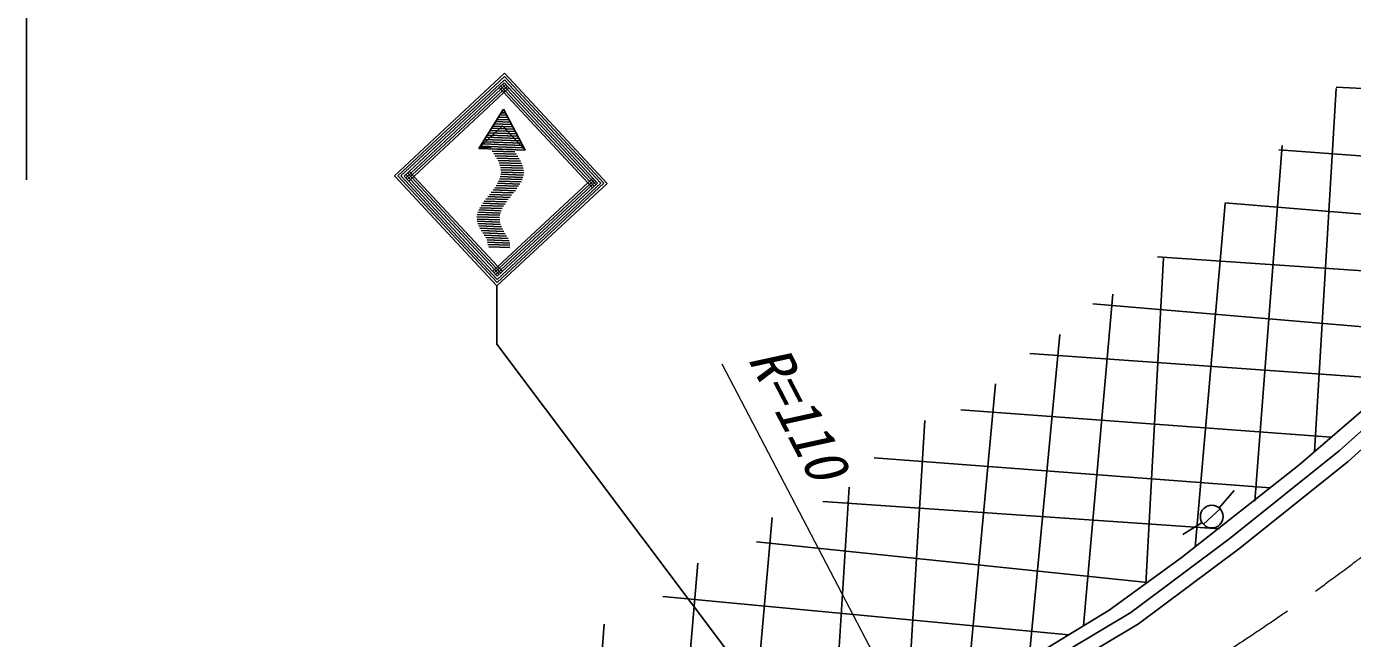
# Model space of a CAD drawing. Units: millimetres, scale not verified. Extents: x 40000 to 680000, y 20000 to 380000.
# Drawn here: x 474920 to 533092, y 292210 to 319063 of the extents above; entities that cross this region are included whole.
import ezdxf
from ezdxf.enums import TextEntityAlignment as Align

# ---------------------------------------------------------------- set-up
doc = ezdxf.new("R2010")
doc.units = ezdxf.units.MM
doc.header["$LTSCALE"] = 1000
doc.linetypes.add('CHAIN', pattern=[18.5, 12, -1.5, 3.5, -1.5])
for name, color, linetype, lineweight in [('M-BGD', 7, 'Continuous', 25), ('M-BMK', 2, 'CHAIN', 13), ('M-STR-HTXT', 7, 'Continuous', 13), ('M-STR-STR3', 7, 'Continuous', 25), ('M-STR-STRC', 7, 'Continuous', 25)]:
    doc.layers.add(name, color=color, linetype=linetype, lineweight=lineweight)
doc.styles.add('ＭＳ ゴシック', font='')
doc.styles.get('ＭＳ ゴシック').set_extended_font_data('MS Gothic')

msp = doc.modelspace()

# ---------------------------------------------------------------- linework, layer by layer
at = {"layer": 'M-BGD'}
for p, q in [((531426, 300406), (532382, 316339)), ((546762, 315678), (532382, 316395)), ((528811, 298241), (530001, 313848)), ((544186, 312587), (529860, 313649)), ((526195, 296223), (527510, 311301)), ((541835, 310149), (527497, 311324)), ((524023, 294597), (524797, 308920)), ((539685, 307918), (524545, 308961)), ((532512, 300439), (540933, 308046)), ((521289, 292768), (522582, 307315)), ((532901, 299981), (541356, 307620)), ((537402, 305550), (521703, 306894)), ((518906, 291350), (520257, 305543)), ((537402, 305550), (530742, 299817)), ((535096, 303566), (518934, 304717)), ((516165, 289729), (517433, 303384)), ((532160, 301038), (515908, 302244)), ((513513, 288409), (514333, 301778)), ((527727, 296611), (532512, 300439)), ((529476, 298816), (512106, 300140)), ((530742, 299817), (525574, 295750)), ((528094, 296136), (532901, 299981)), ((510260, 286806), (511011, 298844)), ((527251, 297938), (527901, 298698)), ((527256, 297016), (509854, 298221)), ((526551, 297221), (527288, 297897)), ((506536, 285058), (507634, 297515)), ((526501, 297298), (525651, 296768)), ((524093, 294673), (506939, 296449)), ((523373, 293357), (527727, 296611)), ((523708, 292858), (528094, 296136)), ((503341, 283545), (504367, 295522)), ((525574, 295750), (522416, 293453)), ((520642, 292376), (502842, 294050)), ((522416, 293453), (517297, 290343)), ((518971, 290726), (523373, 293357)), ((499466, 281712), (500258, 292832)), ((519269, 290205), (523708, 292858))]:
    msp.add_line(p, q, dxfattribs=at)
msp.add_circle((526919, 297559), 500, dxfattribs=at)
msp.add_open_spline([(554362, 307091), (554190, 306309), (554018, 305528), (553944, 304738), (553857, 303800), (553909, 302850), (553912, 301900), (553915, 300571), (553823, 299241), (553977, 297930), (554031, 297469), (554116, 297011), (554191, 296552), (554299, 295887), (554387, 295221), (554469, 294551), (554562, 293793), (554648, 293029), (554601, 292270), (554541, 291324), (554275, 290384), (553879, 289514), (553498, 288679), (552997, 287909), (552419, 287201), (551280, 285807), (549844, 284656), (548301, 283724), (547284, 283109), (546221, 282589), (545184, 282018), (543921, 281322), (542698, 280550), (541444, 279836), (539884, 278947), (538278, 278145), (536720, 277244), (535368, 276462), (534052, 275605), (532865, 274603), (531599, 273534), (530479, 272300), (529190, 271240), (527899, 270178), (526439, 269291), (524876, 268730), (523406, 268203), (521846, 267964), (520250, 267943), (518966, 267925), (517659, 268049), (516526, 268566), (515714, 268936), (514991, 269509), (514246, 270026), (513794, 270340), (513334, 270633), (512884, 270945), (512239, 271392), (511617, 271878), (510916, 272241), (510011, 272709), (508977, 272972), (507963, 272962), (507157, 272955), (506365, 272774), (505568, 272651), (504992, 272561), (504413, 272502), (503834, 272443)], degree=3, knots=[0, 0, 0, 0, 1, 1, 1, 2, 2, 2, 3, 3, 3, 4, 4, 4, 5, 5, 5, 6, 6, 6, 7, 7, 7, 8, 8, 8, 9, 9, 9, 10, 10, 10, 11, 11, 11, 12, 12, 12, 13, 13, 13, 14, 14, 14, 15, 15, 15, 16, 16, 16, 17, 17, 17, 18, 18, 18, 19, 19, 19, 20, 20, 20, 21, 21, 21, 22, 22, 22, 23, 23, 23, 23], dxfattribs=at)
at = {"layer": 'M-BMK'}
msp.add_open_spline([(515615, 284777), (518861, 286521), (522108, 288266), (525254, 290182), (527987, 291846), (530645, 293641), (533203, 295568), (535301, 297149), (537332, 298819), (539269, 300589), (541499, 302625), (543604, 304792), (545702, 306969), (547639, 308979), (549570, 310998), (551350, 313140), (553352, 315550), (555163, 318117), (556974, 320683)], degree=3, knots=[0, 0, 0, 0, 1, 1, 1, 2, 2, 2, 3, 3, 3, 4, 4, 4, 5, 5, 5, 6, 6, 6, 6], dxfattribs=at)
at = {"layer": 'M-STR-HTXT'}
msp.add_line((515615, 284777), (505434, 304245), dxfattribs=at)
at = {"layer": 'M-STR-STR3'}
msp.add_line((474920, 333951), (474920, 312329), dxfattribs=at)
at = {"layer": 'M-STR-STRC'}
for p, q in [((495897, 317011), (491065, 312516)), ((495892, 316870), (491206, 312511)), ((495887, 316729), (491347, 312505)), ((495882, 316587), (491489, 312500)), ((495950, 316514), (491557, 312427)), ((495808, 316519), (499895, 312126)), ((495882, 316587), (499968, 312194)), ((495887, 316729), (500110, 312189)), ((495892, 316870), (500251, 312184)), ((495897, 317011), (500392, 312179)), ((496018, 316441), (491625, 312354)), ((496086, 316368), (491693, 312281)), ((495662, 316383), (499749, 311990)), ((495735, 316451), (499822, 312058)), ((494760, 313715), (495840, 315439)), ((495802, 315379), (495873, 315376)), ((496793, 313642), (495840, 315439)), ((495435, 314792), (496198, 314764)), ((495496, 314889), (496144, 314866)), ((495557, 314987), (496090, 314968)), ((495618, 315085), (496036, 315070)), ((495680, 315183), (495982, 315172)), ((495741, 315281), (495927, 315274)), ((494798, 313776), (495801, 314709)), ((495067, 314204), (496522, 314152)), ((495128, 314302), (496468, 314254)), ((495189, 314400), (496414, 314356)), ((495251, 314498), (496360, 314458)), ((495312, 314596), (496306, 314560)), ((495373, 314694), (496252, 314662)), ((496793, 313642), (495801, 314709)), ((494760, 313715), (496793, 313642)), ((495298, 313758), (494798, 313776)), ((494837, 313813), (496739, 313744)), ((494941, 313909), (496685, 313846)), ((495005, 314107), (496577, 314050)), ((495044, 314005), (496631, 313948)), ((495277, 313697), (496276, 313660)), ((495349, 313594), (496342, 313558)), ((496293, 313660), (496293, 313657)), ((495420, 313491), (496408, 313456)), ((495480, 313389), (496475, 313353)), ((495548, 313287), (496532, 313251)), ((495606, 313184), (496595, 313149)), ((495649, 313083), (496639, 313047)), ((495685, 312981), (496683, 312945)), ((491065, 312516), (495560, 307683)), ((491206, 312511), (495565, 307825)), ((491347, 312505), (495570, 307966)), ((491489, 312500), (495575, 308107)), ((491562, 312568), (495649, 308176)), ((491635, 312637), (495722, 308244)), ((491708, 312705), (495795, 308312)), ((499764, 312414), (495371, 308327)), ((495707, 312480), (496700, 312444)), ((495714, 312880), (496711, 312844)), ((495725, 312580), (496719, 312544)), ((495732, 312780), (496724, 312744)), ((495742, 312679), (496741, 312643)), ((495388, 311891), (496366, 311856)), ((499832, 312341), (495439, 308254)), ((495460, 311989), (496429, 311954)), ((499900, 312267), (495507, 308181)), ((495522, 312087), (496502, 312051)), ((500392, 312179), (495560, 307683)), ((500251, 312184), (495565, 307825)), ((500110, 312189), (495570, 307966)), ((499968, 312194), (495575, 308107)), ((495586, 312184), (496567, 312149)), ((495628, 312283), (496617, 312247)), ((495677, 312381), (496660, 312346)), ((494934, 311307), (495914, 311272)), ((495001, 311405), (495979, 311370)), ((495076, 311502), (496052, 311467)), ((495156, 311600), (496136, 311564)), ((495230, 311697), (496204, 311662)), ((495309, 311794), (496287, 311759)), ((494674, 310716), (495669, 310680)), ((494696, 310816), (495687, 310780)), ((494718, 310915), (495711, 310879)), ((494758, 311014), (495744, 310978)), ((494814, 311112), (495793, 311076)), ((494863, 311210), (495846, 311174)), ((494687, 310616), (495678, 310580)), ((494698, 310515), (495689, 310480)), ((494724, 310414), (495717, 310379)), ((494766, 310313), (495761, 310277)), ((494810, 310211), (495802, 310175)), ((494873, 310109), (495860, 310073)), ((494935, 310007), (495919, 309971)), ((495000, 309904), (495984, 309869)), ((495065, 309802), (496054, 309766)), ((495133, 309699), (496100, 309664)), ((495150, 309598), (496128, 309563)), ((495163, 309498), (496125, 309463)), ((495200, 309397), (496121, 309363)), ((495560, 307683), (495559, 307658)), ((495559, 307658), (495559, 305129)), ((495559, 305129), (509528, 286529))]:
    msp.add_line(p, q, dxfattribs=at)

# ---------------------------------------------------------------- texts
at = {"layer": 'M-STR-HTXT', "style": 'ＭＳ ゴシック', "oblique": 15}
msp.add_text('R=110', height=1833, rotation=297.35, dxfattribs=at).set_placement((506051, 304232), align=Align.BOTTOM_LEFT)

doc.saveas('drawing.dxf')
